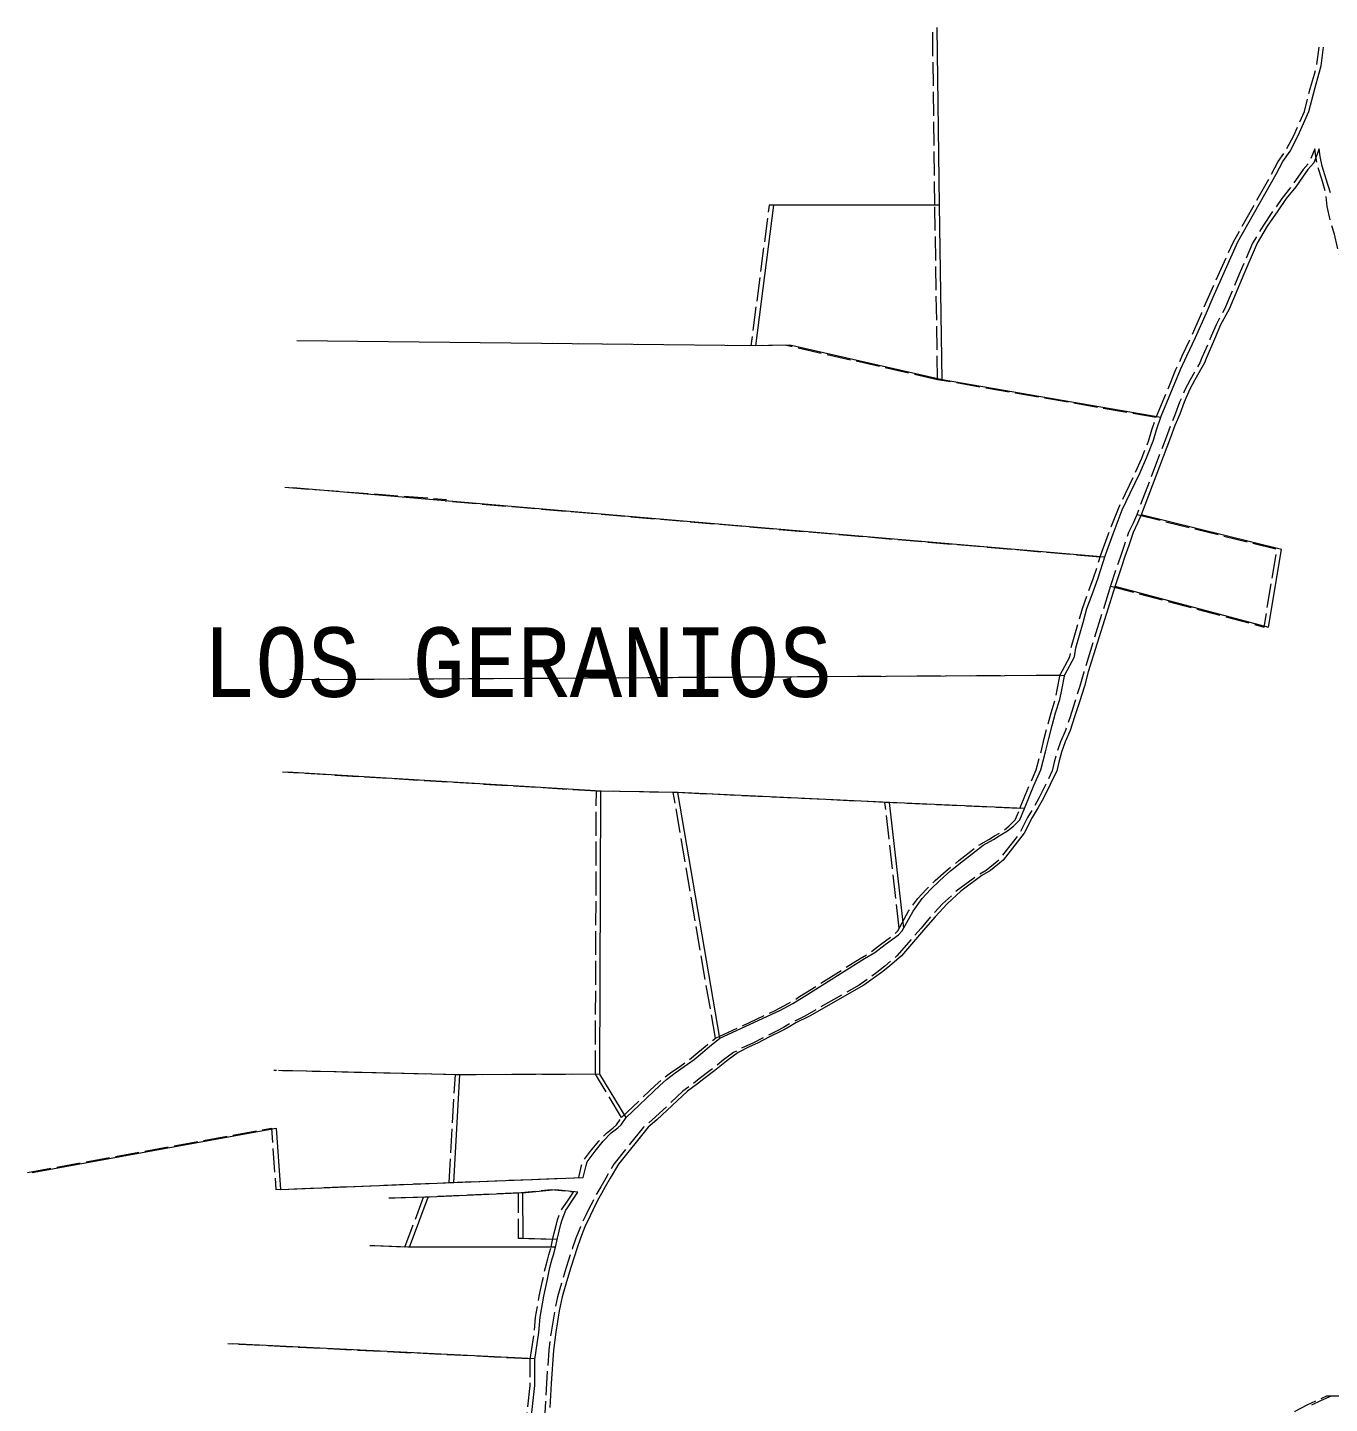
# Model space of a CAD drawing. Header units: millimetres. Extents: x 611548 to 616630, y 1316670 to 1320037.
# Drawn here: x 611689 to 612344, y 1318901 to 1319593 of the extents above; entities that cross this region are included whole.
import ezdxf
from ezdxf.enums import TextEntityAlignment as Align

# ---------------------------------------------------------------- set-up
doc = ezdxf.new("R2010")
doc.units = ezdxf.units.MM
doc.linetypes.add('ACAD_ISO02W100', pattern=[15, 12, -3])
for name, color, linetype in [('2', 7, 'Continuous'), ('FONDO_MANAGUA', 8, 'ACAD_ISO02W100'), ('Nombres_Barrios', 7, 'Continuous')]:
    doc.layers.add(name, color=color, linetype=linetype)
doc.styles.add('MONOTXT', font='MONOTXT', dxfattribs={"height": 0.2})

msp = doc.modelspace()

# ---------------------------------------------------------------- linework, layer by layer
at = {"layer": '2', "color": 1, "lineweight": 0}
for p, q in [((612148.06713, 1319503.71776), (612146.92913, 1319593.09376)), ((612149.46413, 1319415.99376), (612148.06713, 1319503.71776)), ((612055.56613, 1319433.08576), (611824.89613, 1319435.50076)), ((612259.39513, 1319396.99076), (612149.46413, 1319415.99376)), ((612231.21813, 1319326.79476), (611822.77813, 1319361.64576)), ((612211.03113, 1319267.26976), (611821.22813, 1319265.03176)), ((611977.98313, 1319209.08376), (611819.95213, 1319218.63376)), ((611977.31713, 1319066.70276), (611977.79813, 1319209.09476)), ((612016.44313, 1319208.44476), (611977.85613, 1319209.08576)), ((612122.92213, 1319203.41776), (612016.44313, 1319208.44476)), ((612037.67313, 1319084.80976), (612016.44313, 1319208.44476)), ((612190.82613, 1319200.28776), (612122.92213, 1319203.41776)), ((612130.09513, 1319140.21976), (612122.92213, 1319203.41776)), ((611906.85613, 1319066.42676), (611815.58213, 1319068.63576)), ((611903.77913, 1319012.27976), (611906.85613, 1319066.42676)), ((611977.31713, 1319066.70276), (611906.85613, 1319066.42676)), ((611990.45813, 1319045.04776), (611977.31713, 1319066.70276)), ((611891.57113, 1319004.94676), (611873.41413, 1319004.37176)), ((611881.46913, 1318979.80976), (611890.91913, 1319004.92576)), ((611939.94713, 1319007.07576), (611891.57113, 1319004.94676)), ((611954.97513, 1318979.81976), (611955.87713, 1318984.26676)), ((611881.34113, 1318979.80976), (611863.82413, 1318980.50276)), ((611954.95813, 1318979.75576), (611881.34113, 1318979.80976)), ((611944.57213, 1318923.57276), (611792.41113, 1318931.13276))]:
    msp.add_line(p, q, dxfattribs=at)
for points in [[(612259.60713, 1319397.57776), (612269.32413, 1319421.06476), (612272.51813, 1319428.04576), (612276.86113, 1319437.18476), (612282.35613, 1319449.62576), (612285.68013, 1319457.49676), (612298.20213, 1319485.29676), (612317.47113, 1319519.43076), (612320.78913, 1319525.64876), (612324.48713, 1319530.97576), (612328.57213, 1319538.84476), (612333.93913, 1319550.90376), (612337.02113, 1319562.97176), (612338.94413, 1319569.57576), (612340.09913, 1319573.76676), (612341.33513, 1319583.17276)], [(612344.77913, 1319509.95476), (612342.63713, 1319516.82276), (612340.62113, 1319523.30976), (612339.61713, 1319528.26876), (612339.11813, 1319532.08276), (612336.43513, 1319525.10176), (612333.37913, 1319521.68076), (612330.70413, 1319517.87576), (612327.26513, 1319513.05776), (612322.55313, 1319507.09976), (612318.22113, 1319500.88576), (612312.99713, 1319493.15076), (612307.89813, 1319484.65176), (612301.13213, 1319469.04176), (612293.72613, 1319451.52876), (612289.51813, 1319443.66276), (612286.45313, 1319436.30176), (612282.24013, 1319426.65676), (612281.34613, 1319424.49876), (612276.50113, 1319415.99976), (612273.82313, 1319410.92476), (612271.14213, 1319404.70676), (612268.96913, 1319398.74076), (612266.54313, 1319392.90276), (612264.37013, 1319386.93676), (612249.62013, 1319348.08576)], [(612148.06713, 1319503.71776), (612064.65813, 1319503.73976), (612055.56613, 1319433.08576)], [(612149.46413, 1319415.99376), (612072.83313, 1319433.28276), (612055.56613, 1319433.08576)], [(612231.60313, 1319328.00276), (612235.44213, 1319338.54176), (612240.04713, 1319350.47676), (612244.00713, 1319358.85476), (612248.98813, 1319369.38976), (612252.18313, 1319376.62576), (612255.76413, 1319385.51276), (612257.17613, 1319390.84776), (612259.60713, 1319397.57776)], [(612236.36513, 1319312.22876), (612313.66213, 1319291.60676), (612320.10313, 1319330.59876), (612249.62013, 1319348.08576)], [(612249.62013, 1319348.08576), (612247.76313, 1319343.90876), (612245.46613, 1319339.08676), (612243.29213, 1319332.61276), (612241.37513, 1319327.15376), (612239.58413, 1319321.82276), (612236.38813, 1319312.30176)], [(612211.10013, 1319267.61076), (612215.96613, 1319276.69476), (612216.61313, 1319281.14176), (612220.33213, 1319293.96976), (612222.25713, 1319300.95576), (612224.81613, 1319307.93876), (612227.75913, 1319315.93876), (612231.60313, 1319328.00276)], [(612236.38813, 1319312.30176), (612222.95313, 1319269.00976), (612221.03213, 1319261.89876), (612218.47413, 1319254.02876), (612216.04313, 1319246.41076), (612213.74213, 1319239.55576), (612211.31613, 1319233.84476), (612209.52613, 1319228.64076), (612208.11813, 1319223.68876), (612207.09113, 1319219.24476), (612200.33013, 1319205.54076), (612197.77913, 1319200.84676), (612194.72013, 1319195.77276), (612190.63813, 1319187.90676), (612180.19513, 1319174.34176), (612173.83413, 1319169.15076), (612169.38413, 1319166.62276), (612158.82713, 1319158.77676), (612151.95613, 1319152.44376), (612145.84613, 1319145.85476), (612141.13513, 1319140.27776), (612128.91213, 1319126.20976), (612122.93313, 1319121.14476), (612118.86213, 1319117.85276), (612109.95913, 1319111.52676), (612082.62413, 1319095.97976), (612075.88713, 1319092.56876), (612071.94613, 1319090.29376), (612068.38613, 1319088.39876), (612062.66613, 1319085.49276), (612056.56413, 1319082.33476), (612052.37013, 1319080.56876), (612046.77613, 1319077.66276), (612041.81613, 1319073.99276), (612035.07413, 1319068.67576), (612029.47713, 1319064.37276), (612026.42413, 1319061.96776), (612021.33613, 1319058.17076), (612005.93913, 1319043.73076), (612001.48713, 1319040.18676), (611986.58713, 1319021.55176), (611982.50713, 1319014.44776), (611979.95813, 1319010.13576), (611978.04513, 1319006.83676), (611976.13213, 1319003.15776), (611973.70813, 1318998.33676), (611972.30513, 1318995.54476), (611969.75313, 1318989.96176), (611967.45413, 1318984.24976), (611965.79213, 1318979.42576), (611962.59413, 1318969.52376), (611960.41913, 1318962.41476), (611958.24213, 1318954.79676), (611956.82913, 1318947.68476), (611955.02613, 1318937.01576), (611953.86213, 1318927.99676), (611952.67913, 1318911.22676), (611952.01613, 1318899.15676)], [(612190.86213, 1319200.37276), (612193.67513, 1319207.48276), (612195.59213, 1319211.92576), (612199.04313, 1319219.79676), (612201.48213, 1319228.94176), (612203.02413, 1319235.54776), (612204.82113, 1319242.15176), (612206.48913, 1319248.50276), (612208.66713, 1319255.10676), (612209.57013, 1319260.06176), (612211.11513, 1319267.68476)], [(612129.36413, 1319138.91876), (612134.85213, 1319148.68876), (612139.44113, 1319155.15776), (612143.64313, 1319159.59276), (612148.22713, 1319164.15476), (612153.70013, 1319169.09476), (612160.18913, 1319174.15876), (612166.17013, 1319178.96976), (612169.98713, 1319181.88076), (612175.20113, 1319184.78776), (612178.12613, 1319186.55776), (612182.32313, 1319189.08676), (612185.25013, 1319191.49276), (612188.43313, 1319194.65976), (612190.86213, 1319200.37276)], [(612037.67313, 1319084.80976), (612067.80213, 1319098.82176), (612074.28713, 1319102.23276), (612080.01013, 1319105.77376), (612110.40713, 1319124.86976), (612115.62113, 1319127.90376), (612120.71113, 1319131.95476), (612127.45413, 1319136.89076), (612129.36413, 1319138.91876)], [(611990.45813, 1319045.04776), (612007.38913, 1319061.00976), (612010.69913, 1319064.04976), (612015.15213, 1319067.46776), (612019.73113, 1319070.63076), (612024.69313, 1319074.17376), (612028.89313, 1319077.71976), (612032.45613, 1319080.75876), (612037.67313, 1319084.80976)], [(611691.65213, 1319017.30376), (611814.35513, 1319039.65476), (611816.55113, 1319008.75476), (611903.77913, 1319012.27976)], [(611903.77913, 1319012.27976), (611968.91513, 1319014.73476), (611970.32913, 1319020.83176), (611970.84213, 1319022.61076), (611974.92013, 1319028.06376), (611978.99713, 1319033.00776), (611982.94513, 1319037.18976), (611986.25313, 1319039.84876), (611987.90813, 1319041.24176), (611990.45813, 1319045.04776)], [(611955.74313, 1318983.60776), (611938.61113, 1318984.19676), (611938.54713, 1319007.01376)], [(611955.87713, 1318984.26676), (611957.67513, 1318991.37976), (611958.31613, 1318993.53876), (611960.10713, 1318998.36376), (611961.00013, 1318999.63276), (611963.55013, 1319003.43776), (611966.22713, 1319007.36976), (611955.05913, 1319008.67776), (611939.94713, 1319007.07576)], [(611944.52813, 1318923.28176), (611946.59913, 1318936.87776), (611947.25613, 1318944.50376), (611949.06413, 1318955.17676), (611950.73713, 1318962.79876), (611952.15313, 1318969.53176), (611953.30813, 1318973.85076), (611953.94813, 1318975.88276), (611954.97513, 1318979.81976)], [(611941.62313, 1318884.64476), (611944.49013, 1318910.18776), (611944.50913, 1318916.67176), (611944.51913, 1318920.10376), (611944.52813, 1318923.28176)], [(612335.33513, 1318900.52876), (612340.16613, 1318902.80176), (612345.24913, 1318904.94676)]]:
    msp.add_lwpolyline(points, dxfattribs=at)
at = {"layer": 'FONDO_MANAGUA', "color": 1, "lineweight": 0}
for p, q in [((612145.77325, 1319503.71071), (612144.63525, 1319593.08671)), ((612147.17025, 1319415.98671), (612145.77325, 1319503.71071)), ((612053.27225, 1319433.07871), (611953.25446, 1319434.12585)), ((612257.10125, 1319396.98371), (612147.17025, 1319415.98671)), ((611818.86425, 1319361.89771), (611900.12571, 1319355.80059)), ((612228.92425, 1319326.78771), (611899.51179, 1319354.89552)), ((612208.73725, 1319267.26271), (611838.62829, 1319265.13778)), ((611975.68925, 1319209.07671), (611817.65825, 1319218.62671)), ((611975.02325, 1319066.69571), (611975.50425, 1319209.08771)), ((612014.14925, 1319208.43771), (611975.56225, 1319209.07871)), ((612120.62825, 1319203.41071), (612014.14925, 1319208.43771)), ((612035.37925, 1319084.80271), (612014.14925, 1319208.43771)), ((612188.53225, 1319200.28071), (612120.62825, 1319203.41071)), ((612127.80125, 1319140.21271), (612120.62825, 1319203.41071)), ((611904.56225, 1319066.41971), (611813.28825, 1319068.62871)), ((611901.48525, 1319012.27271), (611904.56225, 1319066.41971)), ((611975.02325, 1319066.69571), (611904.56225, 1319066.41971)), ((611988.16425, 1319045.04071), (611975.02325, 1319066.69571)), ((611889.27725, 1319004.93971), (611871.12025, 1319004.36471)), ((611879.17525, 1318979.80271), (611888.62525, 1319004.91871)), ((611937.65325, 1319007.06871), (611889.27725, 1319004.93971)), ((611952.68125, 1318979.81271), (611953.58325, 1318984.25971)), ((611879.04725, 1318979.80271), (611861.53025, 1318980.49571)), ((611952.66425, 1318979.74871), (611879.04725, 1318979.80271)), ((611942.27825, 1318923.56571), (611790.11725, 1318931.12571))]:
    msp.add_line(p, q, dxfattribs=at)
at = {"layer": 'FONDO_MANAGUA', "color": 1, "lineweight": 0, "flags": 128}
for points in [[(612257.31325, 1319397.57071), (612267.03025, 1319421.05771), (612270.22425, 1319428.03871), (612274.56725, 1319437.17771), (612280.06225, 1319449.61871), (612283.38625, 1319457.48971), (612295.90825, 1319485.28971), (612315.17725, 1319519.42371), (612318.49525, 1319525.64171), (612322.19325, 1319530.96871), (612326.27825, 1319538.83771), (612331.64525, 1319550.89671), (612334.72725, 1319562.96471), (612336.65025, 1319569.56871), (612337.80525, 1319573.75971), (612339.04125, 1319583.16571)], [(612284.47525, 1318766.09671), (612281.06325, 1318772.96971), (612274.50225, 1318790.27171), (612272.74125, 1318797.52071), (612272.37425, 1318803.36671), (612273.53425, 1318810.60671), (612276.22025, 1318818.73171), (612279.03025, 1318825.71171), (612282.73325, 1318834.59571), (612286.05225, 1318842.33771), (612289.88225, 1318850.96671), (612293.96425, 1318859.08771), (612301.73825, 1318871.26271), (612307.34125, 1318878.23471), (612312.68925, 1318884.57271), (612319.18025, 1318891.16071), (612327.06625, 1318897.23571), (612333.04125, 1318900.52171), (612337.87225, 1318902.79471), (612342.95525, 1318904.93971), (612350.70125, 1318905.04271), (612356.28725, 1318905.02571), (612361.62125, 1318905.51771), (612367.08325, 1318906.51771), (612377.50525, 1318911.06071), (612384.49725, 1318914.72471), (612391.10525, 1318917.24571), (612396.44325, 1318919.13571), (612402.41625, 1318921.53171), (612406.86925, 1318925.58471), (612409.16325, 1318929.00871), (612413.52725, 1318948.81971), (612412.66625, 1318960.63971), (612412.68525, 1318968.64571), (612414.23025, 1318977.79071), (612417.42525, 1318986.67571), (612419.21325, 1318991.11771), (612421.38325, 1318995.94071), (612424.70125, 1319002.91971), (612428.90825, 1319010.02271), (612432.98525, 1319015.85571), (612437.82625, 1319022.70271), (612440.63225, 1319028.03171), (612444.08025, 1319036.53571), (612446.25325, 1319042.75571), (612448.17325, 1319049.10371), (612449.71325, 1319056.21471), (612450.62325, 1319064.98071), (612450.63325, 1319069.17371), (612451.68025, 1319082.64071), (612451.30425, 1319084.54771), (612450.68425, 1319090.90371), (612450.44425, 1319096.74971), (612451.36725, 1319110.97971), (612451.51025, 1319117.84071), (612452.86825, 1319155.32371), (612454.03425, 1319165.10571), (612454.94625, 1319174.63371), (612455.34625, 1319182.76471), (612457.40325, 1319193.68671), (612457.03525, 1319199.15271), (612456.16125, 1319205.12771), (612453.00825, 1319214.28671), (612447.82925, 1319225.73971), (612445.55725, 1319231.33771), (612442.77825, 1319237.31871), (612439.36725, 1319244.31871), (612435.31825, 1319250.55771), (612432.53625, 1319255.01371), (612419.51325, 1319278.30771), (612415.09525, 1319288.99571), (612404.97725, 1319305.67371), (612400.67825, 1319313.31071), (612397.77625, 1319320.94471), (612390.33825, 1319343.45971), (612383.01625, 1319361.14571), (612379.98625, 1319368.52471), (612378.22225, 1319374.24871), (612376.83825, 1319379.59071), (612366.89225, 1319415.07471), (612363.36725, 1319427.91971), (612360.72225, 1319436.82371), (612353.79525, 1319460.73471), (612352.28825, 1319467.60171), (612351.28325, 1319472.05171), (612348.26025, 1319482.48171), (612346.75325, 1319489.22071), (612344.73725, 1319496.08971), (612343.10325, 1319503.08371), (612342.48525, 1319509.94771), (612340.34325, 1319516.81571), (612338.32725, 1319523.30271), (612337.32325, 1319528.26171), (612336.82425, 1319532.07571), (612334.14125, 1319525.09471), (612331.08525, 1319521.67371), (612328.41025, 1319517.86871), (612324.97125, 1319513.05071), (612320.25925, 1319507.09271), (612315.92725, 1319500.87871), (612310.70325, 1319493.14371), (612305.60425, 1319484.64471), (612298.83825, 1319469.03471), (612291.43225, 1319451.52171), (612287.22425, 1319443.65571), (612284.15925, 1319436.29471), (612279.94625, 1319426.64971), (612279.05225, 1319424.49171), (612274.20725, 1319415.99271), (612271.52925, 1319410.91771), (612268.84825, 1319404.69971), (612266.67525, 1319398.73371), (612264.24925, 1319392.89571), (612262.07625, 1319386.92971), (612247.32625, 1319348.07871)], [(612145.77325, 1319503.71071), (612062.36425, 1319503.73271), (612053.27225, 1319433.07871)], [(612147.17025, 1319415.98671), (612070.53925, 1319433.27571), (612053.27225, 1319433.07871)], [(612229.30925, 1319327.99571), (612233.14825, 1319338.53471), (612237.75325, 1319350.46971), (612241.71325, 1319358.84771), (612246.69425, 1319369.38271), (612249.88925, 1319376.61871), (612253.47025, 1319385.50571), (612254.88225, 1319390.84071), (612257.31325, 1319397.57071)], [(612234.07125, 1319312.22171), (612311.36825, 1319291.59971), (612317.80925, 1319330.59171), (612247.32625, 1319348.07871)], [(612247.32625, 1319348.07871), (612245.46925, 1319343.90171), (612243.17225, 1319339.07971), (612240.99825, 1319332.60571), (612239.08125, 1319327.14671), (612237.29025, 1319321.81571), (612234.09425, 1319312.29471)], [(612208.80625, 1319267.60371), (612213.67225, 1319276.68771), (612214.31925, 1319281.13471), (612218.03825, 1319293.96271), (612219.96325, 1319300.94871), (612222.52225, 1319307.93171), (612225.46525, 1319315.93171), (612229.30925, 1319327.99571)], [(612234.09425, 1319312.29471), (612220.65925, 1319269.00271), (612218.73825, 1319261.89171), (612216.18025, 1319254.02171), (612213.74925, 1319246.40371), (612211.44825, 1319239.54871), (612209.02225, 1319233.83771), (612207.23225, 1319228.63371), (612205.82425, 1319223.68171), (612204.79725, 1319219.23771), (612198.03625, 1319205.53371), (612195.48525, 1319200.83971), (612192.42625, 1319195.76571), (612188.34425, 1319187.89971), (612177.90125, 1319174.33471), (612171.54025, 1319169.14371), (612167.09025, 1319166.61571), (612156.53325, 1319158.76971), (612149.66225, 1319152.43671), (612143.55225, 1319145.84771), (612138.84125, 1319140.27071), (612126.61825, 1319126.20271), (612120.63925, 1319121.13771), (612116.56825, 1319117.84571), (612107.66525, 1319111.51971), (612080.33025, 1319095.97271), (612073.59325, 1319092.56171), (612069.65225, 1319090.28671), (612066.09225, 1319088.39171), (612060.37225, 1319085.48571), (612054.27025, 1319082.32771), (612050.07625, 1319080.56171), (612044.48225, 1319077.65571), (612039.52225, 1319073.98571), (612032.78025, 1319068.66871), (612027.18325, 1319064.36571), (612024.13025, 1319061.96071), (612019.04225, 1319058.16371), (612003.64525, 1319043.72371), (611999.19325, 1319040.17971), (611984.29325, 1319021.54471), (611980.21325, 1319014.44071), (611977.66425, 1319010.12871), (611975.75125, 1319006.82971), (611973.83825, 1319003.15071), (611971.41425, 1318998.32971), (611970.01125, 1318995.53771), (611967.45925, 1318989.95471), (611965.16025, 1318984.24271), (611963.49825, 1318979.41871), (611960.30025, 1318969.51671), (611958.12525, 1318962.40771), (611955.94825, 1318954.78971), (611954.53525, 1318947.67771), (611952.73225, 1318937.00871), (611951.56825, 1318927.98971), (611950.38525, 1318911.21971), (611949.72225, 1318899.14971), (611949.32325, 1318891.39871), (611948.67325, 1318885.04771), (611947.76625, 1318877.67971), (611947.37025, 1318871.07271), (611946.97525, 1318865.10171), (611945.40825, 1318846.93471), (611944.89425, 1318844.26771), (611944.49825, 1318838.04171), (611944.35925, 1318832.95971), (611944.34825, 1318828.13071), (611944.33525, 1318822.53971), (611944.31825, 1318815.42271), (611944.43325, 1318810.72071), (611944.42525, 1318807.03571), (611944.54225, 1318802.96871)], [(612188.56825, 1319200.36571), (612191.38125, 1319207.47571), (612193.29825, 1319211.91871), (612196.74925, 1319219.78971), (612199.18825, 1319228.93471), (612200.73025, 1319235.54071), (612202.52725, 1319242.14471), (612204.19525, 1319248.49571), (612206.37325, 1319255.09971), (612207.27625, 1319260.05471), (612208.82125, 1319267.67771)], [(612127.07025, 1319138.91171), (612132.55825, 1319148.68171), (612137.14725, 1319155.15071), (612141.34925, 1319159.58571), (612145.93325, 1319164.14771), (612151.40625, 1319169.08771), (612157.89525, 1319174.15171), (612163.87625, 1319178.96271), (612167.69325, 1319181.87371), (612172.90725, 1319184.78071), (612175.83225, 1319186.55071), (612180.02925, 1319189.07971), (612182.95625, 1319191.48571), (612186.13925, 1319194.65271), (612188.56825, 1319200.36571)], [(612035.37925, 1319084.80271), (612065.50825, 1319098.81471), (612071.99325, 1319102.22571), (612077.71625, 1319105.76671), (612108.11325, 1319124.86271), (612113.32725, 1319127.89671), (612118.41725, 1319131.94771), (612125.16025, 1319136.88371), (612127.07025, 1319138.91171)], [(611988.16425, 1319045.04071), (612005.09525, 1319061.00271), (612008.40525, 1319064.04271), (612012.85825, 1319067.46071), (612017.43725, 1319070.62371), (612022.39925, 1319074.16671), (612026.59925, 1319077.71271), (612030.16225, 1319080.75171), (612035.37925, 1319084.80271)], [(611689.35825, 1319017.29671), (611812.06125, 1319039.64771), (611814.25725, 1319008.74771), (611901.48525, 1319012.27271)], [(611901.48525, 1319012.27271), (611966.62125, 1319014.72771), (611968.03525, 1319020.82471), (611968.54825, 1319022.60371), (611972.62625, 1319028.05671), (611976.70325, 1319033.00071), (611980.65125, 1319037.18271), (611983.95925, 1319039.84171), (611985.61425, 1319041.23471), (611988.16425, 1319045.04071)], [(611953.44925, 1318983.60071), (611936.31725, 1318984.18971), (611936.25325, 1319007.00671)], [(611953.58325, 1318984.25971), (611955.38125, 1318991.37271), (611956.02225, 1318993.53171), (611957.81325, 1318998.35671), (611958.70625, 1318999.62571), (611961.25625, 1319003.43071), (611963.93325, 1319007.36271), (611952.76525, 1319008.67071), (611937.65325, 1319007.06871)], [(611942.23425, 1318923.27471), (611944.30525, 1318936.87071), (611944.96225, 1318944.49671), (611946.77025, 1318955.16971), (611948.44325, 1318962.79171), (611949.85925, 1318969.52471), (611951.01425, 1318973.84371), (611951.65425, 1318975.87571), (611952.68125, 1318979.81271)], [(611939.32925, 1318884.63771), (611942.19625, 1318910.18071), (611942.21525, 1318916.66471), (611942.22525, 1318920.09671), (611942.23425, 1318923.27471)]]:
    msp.add_lwpolyline(points, dxfattribs=at)

# ---------------------------------------------------------------- texts
at = {"layer": 'Nombres_Barrios', "color": 1, "lineweight": 0, "style": 'MONOTXT', "width": 0.87}
msp.add_text('LOS GERANIOS', height=35, dxfattribs=at).set_placement((611935.76265, 1319273.96441), align=Align.MIDDLE)

doc.saveas('drawing.dxf')
